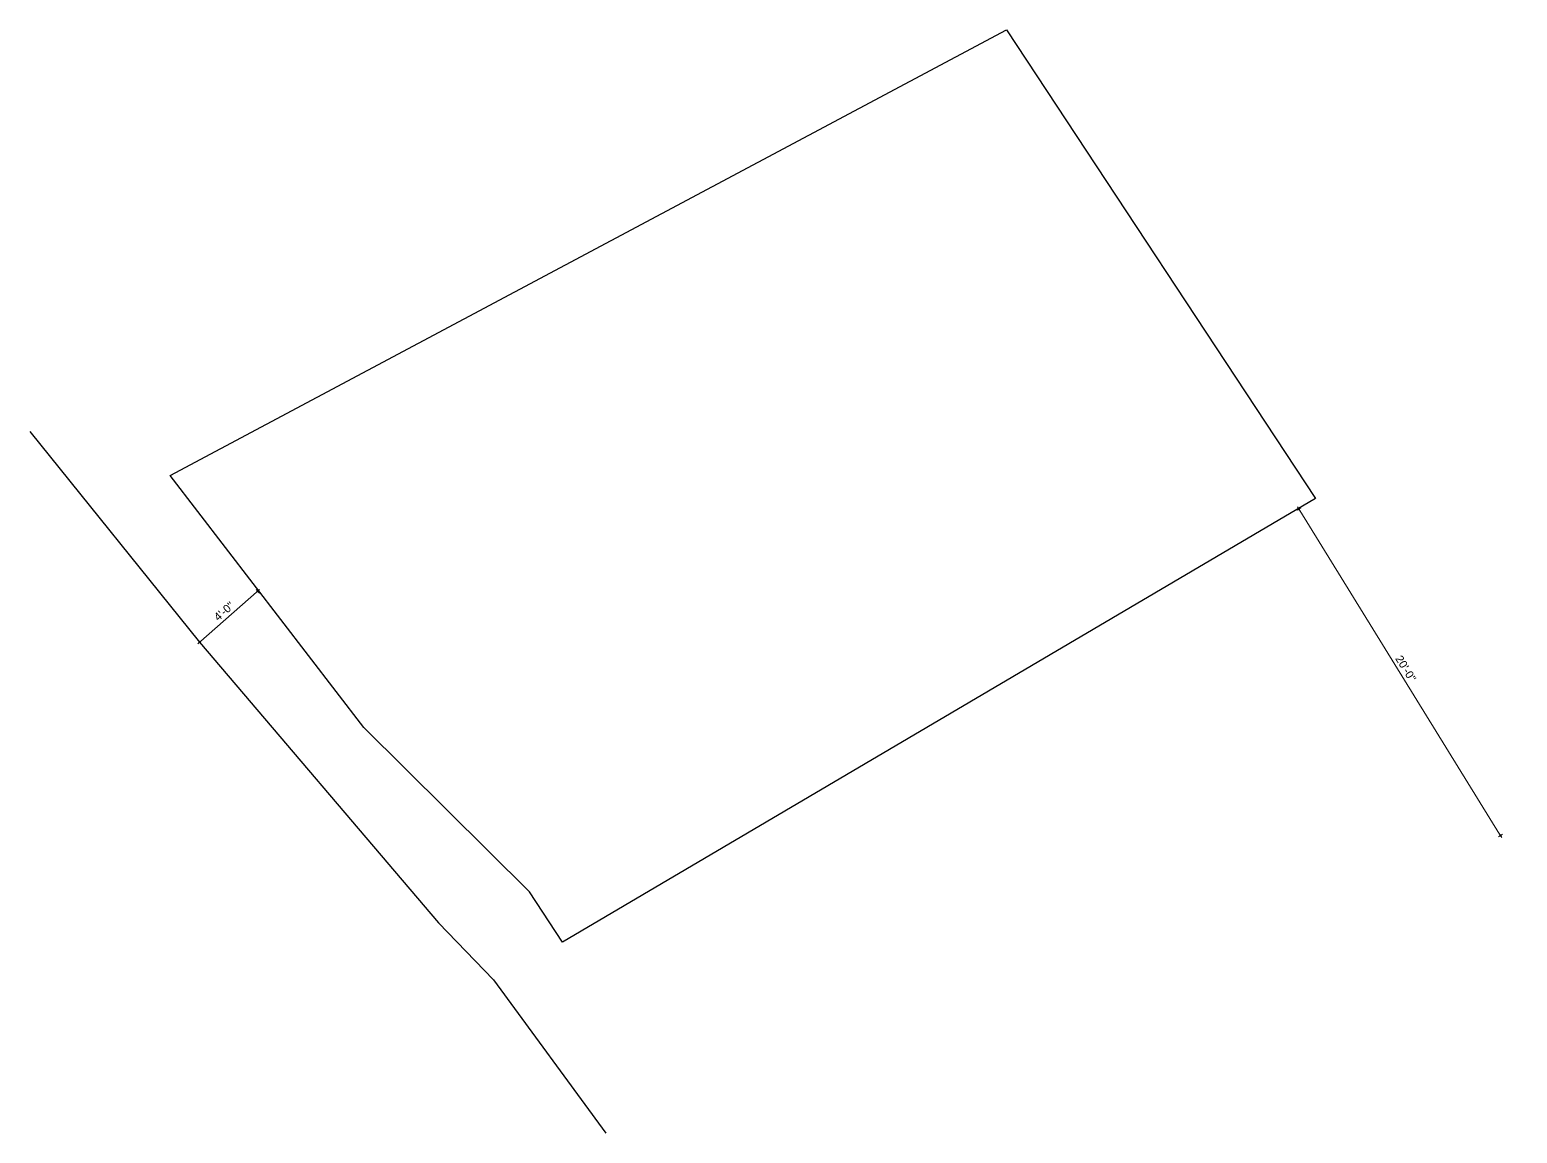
# Model space of a CAD drawing. Header units: inches. Extents: x 123303 to 129491, y -4238 to 902.
# Drawn here: x 123552 to 124481, y 213 to 902 of the extents above; entities that cross this region are included whole.
import ezdxf

# ---------------------------------------------------------------- set-up
doc = ezdxf.new("R2010")
doc.units = ezdxf.units.IN
doc.header["$LTSCALE"] = 0.5
doc.header["$MEASUREMENT"] = 0
doc.header["$PDMODE"] = 66
doc.layers.add('hatch', color=9, linetype='Continuous', lineweight=0)
doc.layers.add('Toilet', color=7, linetype='Continuous', lineweight=25)
doc.styles.get("Standard").update_dxf_attribs({"font": 'arial.ttf'})
doc.dimstyles.new('S8', dxfattribs={"dimtxt": 5, "dimasz": 1, "dimexe": 6, "dimexo": 18, "dimgap": 1.9375, "dimtad": 1, "dimdec": 0, "dimzin": 3, "dimdsep": 46, "dimlunit": 4, "dimtxsty": 'Standard', "dimblk": 'dot 2', "dimcen": 12, "dimse1": 1, "dimse2": 1, "dimclrd": 1, "dimclre": 1, "dimclrt": 256, "dimadec": 0, "dimazin": 0, "dimtfac": 0.75, "dimtdec": 0, "dimtix": 1, "dimtmove": 1, "dimatfit": 3, "dimldrblk": 'DOT', "dimfxl": 1, "dimtolj": 1, "dimtzin": 0, "dimlwd": 9, "dimlwe": 9, "dimarcsym": 0})

# ---------------------------------------------------------------- blocks, each defined once
blk = doc.blocks.new('dot1')
at = {"layer": 'hatch'}
h = blk.add_hatch(color=256, dxfattribs=at)
edge = h.paths.add_edge_path()
edge.add_arc((0, 0), 1, 0, 360)
for p, q in [((3, 0), (-3, 0)), ((0, 3), (0, -3))]:
    blk.add_line(p, q, dxfattribs=at)
blk.add_circle((0, 0), 1, dxfattribs=at)
blk = doc.blocks.new('dot 2')
at = {"layer": 'hatch', "xscale": 0.5, "yscale": 0.5, "zscale": 0.5}
blk.add_blockref('dot1', (0, 0), dxfattribs=at)
blk = doc.blocks.new('*D733')
at = {"layer": 'Defpoints', "color": 0, "transparency": 16777216}
for p in [(123700.15, 545.01), (123658.09, 519.7), (123663.8, 513.18)]:
    blk.add_point(p, dxfattribs=at)
at = {"layer": 'Toilet', "color": 1, "lineweight": 9, "transparency": 16777216}
blk.add_line((123693.69, 550.87), (123658.84, 520.36), dxfattribs=at)
for p, rotation in [((123694.44, 551.53), 41.20390580626486), ((123658.09, 519.7), 221.2039058062649)]:
    blk.add_blockref('dot 2', p, dxfattribs=dict(at, rotation=rotation))
at = {"layer": 'Toilet', "transparency": 16777216, "insert": (123673.3, 538.99), "char_height": 5, "attachment_point": 5, "rotation": 41.20391}
blk.add_mtext('\\A1;4\'-0"', dxfattribs=at)
blk = doc.blocks.new('_Dot')
at = {"color": 0, "linetype": 'ByBlock', "lineweight": -2}
blk.add_line((-0.5, 0), (-1, 0), dxfattribs=at)
at = {"color": 0, "linetype": 'ByBlock', "const_width": 0.5}
blk.add_lwpolyline([(-0.25, 0, 1), (0.25, 0, 1)], format="xyb", close=True, dxfattribs=at)

msp = doc.modelspace()

# ---------------------------------------------------------------- linework, layer by layer
at = {"layer": 'Toilet', "color": 1}
for p, q in [((123551.95, 651.32), (123658.09, 519.71)), ((123658.09, 519.71), (123807.42, 344.24)), ((123807.42, 344.24), (123841.72, 308.58)), ((123841.72, 308.58), (123911.82, 212.74))]:
    msp.add_line(p, q, dxfattribs=at)
msp.add_lwpolyline([(124162.2, 902.44), (124355.42, 609.37), (123884.72, 332.18), (123864.18, 363.55), (123760.59, 466.26), (123639.71, 623.75)], close=True, dxfattribs=at)

# ---------------------------------------------------------------- dimensions: what is measured, and where the dimension line sits
at = {"layer": 'Toilet'}
msp.add_aligned_dim(p1=(124355.42, 609.37), p2=(124481.37, 405.31), distance=-12.31, dimstyle='S8', override={"dimfxl": 2, "dimfxlon": 1, "dimarcsym": 1}, dxfattribs=at).render()
at = {"layer": 'Toilet', "color": 1}
dim = msp.add_aligned_dim(p1=(123700.15, 545.01), p2=(123663.8, 513.18), distance=-8.67, dimstyle='S8', override={"dimfxl": 2, "dimfxlon": 1, "dimarcsym": 1}, dxfattribs=at)
dim.commit()
dim.dimension.update_dxf_attribs({"geometry": '*D733', "text_midpoint": (123673.3, 538.99)})

doc.saveas('drawing.dxf')
